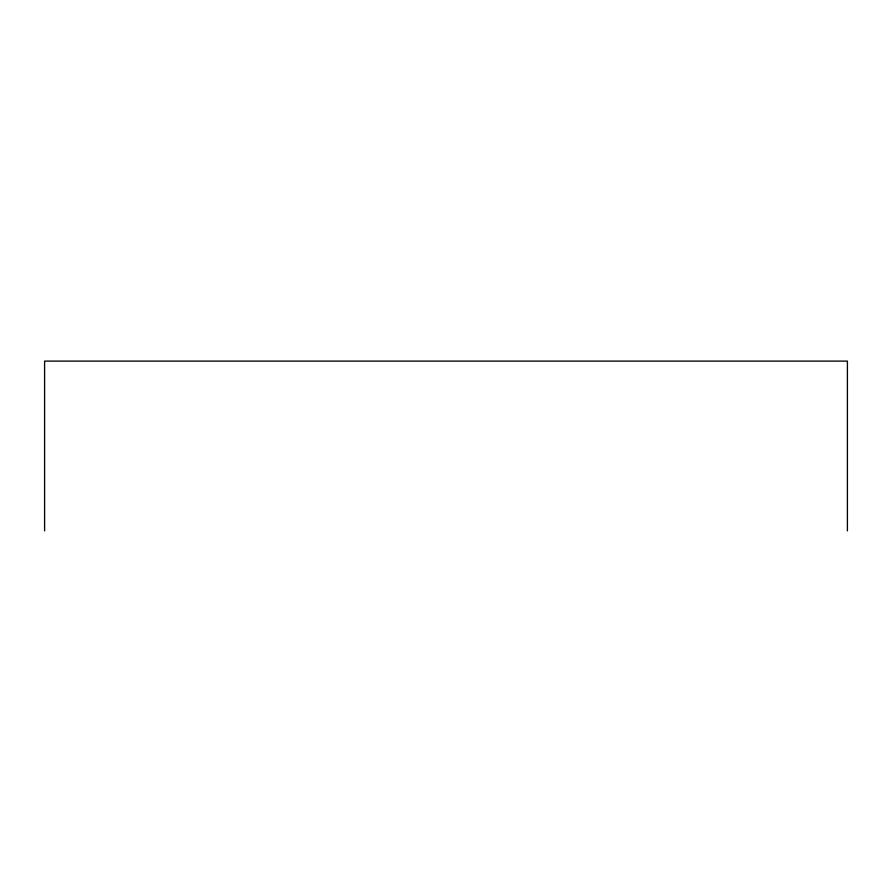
<?xml version="1.0" encoding="UTF-8"?>
<svg xmlns="http://www.w3.org/2000/svg" width="892" height="892" viewBox="0 0 892 892"><rect width="100%" height="100%" fill="white"/><g stroke="black" fill="none" stroke-linecap="round" stroke-linejoin="round"><path stroke-width="1.34" d="M847.4 530.896L847.4 361.104L44.6 361.104L44.6 530.896"/></g></svg>
